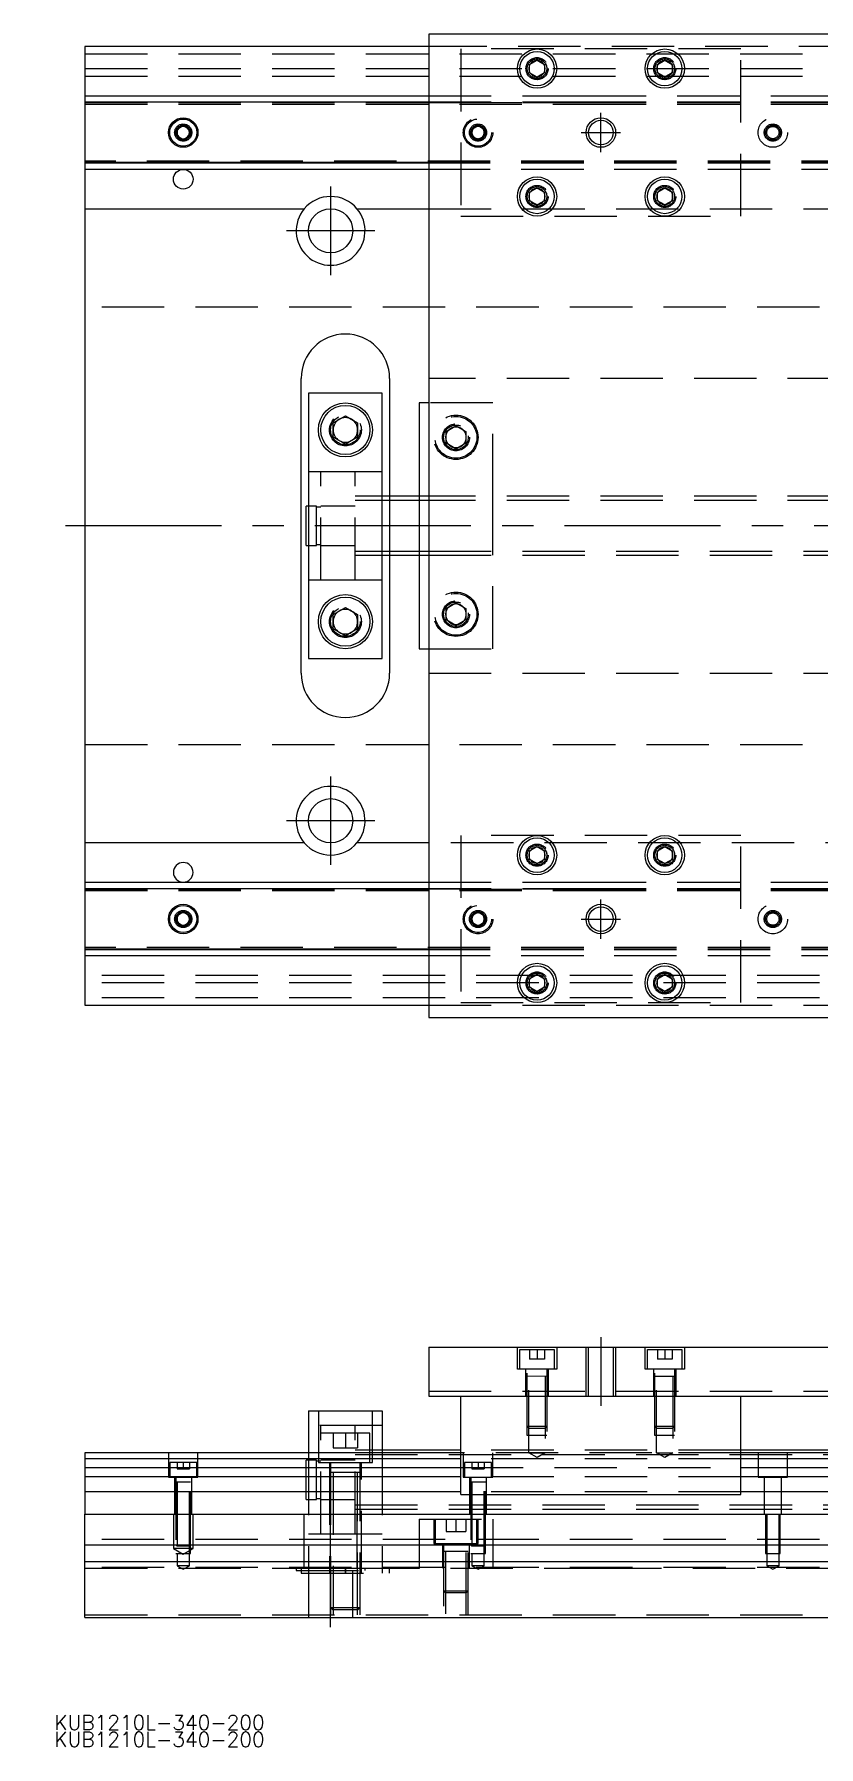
# Model space of a CAD drawing. Extents: x -10 to 540, y -248 to 102.
# Drawn here: x -10.3 to 149.3, y -248.4 to 100 of the extents above; entities that cross this region are included whole.
import ezdxf

# ---------------------------------------------------------------- set-up
doc = ezdxf.new("R2010")
doc.units = 0
doc.linetypes.add('CENTER', pattern=[50.8, 31.75, -6.35, 6.35, -6.35])
doc.linetypes.add('DASHED', pattern=[19.05, 12.7, -6.35])
doc.layers.get('0').update_dxf_attribs({"linetype": 'CONTINUOUS'})
doc.layers.add('CENTER', color=1, linetype='CENTER')
doc.styles.get("Standard").update_dxf_attribs({"font": 'txt.shx', "height": 3, "bigfont": 'bigfont.shx'})

# ---------------------------------------------------------------- blocks, each defined once
blk = doc.blocks.new('*U2')
at = {"color": 7, "linetype": 'CONTINUOUS'}
blk.add_text('KUB1210L-340-200', height=3, dxfattribs=at).set_placement((-6.25, -244.96))
blk = doc.blocks.new('*U3')
at = {"color": 7, "linetype": 'CONTINUOUS'}
blk.add_text('KUB1210L-340-200', height=3, dxfattribs=at).set_placement((-6.25, -248.38))

msp = doc.modelspace()

# ---------------------------------------------------------------- linework, layer by layer
at = {"color": 7, "linetype": 'CONTINUOUS'}
for p, q in [((270, 100), (70, 100)), ((70, 100), (70, -100)), ((0, 97.5), (0, 87.5)), ((70, 97.5), (0, 97.5)), ((90.5, 93.866026), (92, 94.73205)), ((92, 94.73205), (93.5, 93.866026)), ((116.5, 93.866026), (118, 94.73205)), ((118, 94.73205), (119.5, 93.866026)), ((90.5, 92.133974), (90.5, 93.866026)), ((92, 91.26795), (90.5, 92.133974)), ((93.5, 92.133974), (92, 91.26795)), ((93.5, 93.866026), (93.5, 92.133974)), ((116.5, 92.133974), (116.5, 93.866026)), ((118, 91.26795), (116.5, 92.133974)), ((119.5, 92.133974), (118, 91.26795)), ((119.5, 93.866026), (119.5, 92.133974)), ((0, 87.5), (70, 87.5)), ((0, 87.5), (0, 86.247728)), ((0, 86.247728), (70, 86.247728)), ((0, 86.247728), (0, 73.752272)), ((18.75, 80.721688), (20, 81.443376)), ((18.75, 79.278312), (18.75, 80.721688)), ((20, 81.443376), (21.25, 80.721688)), ((21.25, 80.721688), (21.25, 79.278312)), ((20, 78.556624), (18.75, 79.278312)), ((21.25, 79.278312), (20, 78.556624)), ((70, 73.752272), (0, 73.752272)), ((0, 73.752272), (0, 72.5)), ((70, 72.5), (0, 72.5)), ((0, 72.5), (0, 64.5)), ((90.5, 67.866026), (92, 68.73205)), ((90.5, 66.133974), (90.5, 67.866026)), ((92, 68.73205), (93.5, 67.866026)), ((93.5, 67.866026), (93.5, 66.133974)), ((116.5, 67.866026), (118, 68.73205)), ((116.5, 66.133974), (116.5, 67.866026)), ((118, 68.73205), (119.5, 67.866026)), ((119.5, 67.866026), (119.5, 66.133974)), ((0, 64.5), (44.638098, 64.5)), ((0, 64.5), (0, -64.5)), ((55.361902, 64.5), (70, 64.5)), ((92, 65.26795), (90.5, 66.133974)), ((93.5, 66.133974), (92, 65.26795)), ((118, 65.26795), (116.5, 66.133974)), ((119.5, 66.133974), (118, 65.26795)), ((44, -30), (44, 30)), ((62, 30), (62, 6)), ((45.5, 27), (45.5, -27)), ((60.5, 27), (45.5, 27)), ((60.5, -27), (60.5, 27)), ((68, 25), (68, 6)), ((70, 25), (68, 25)), ((50.5, 20.943376), (53, 22.386752)), ((50.5, 18.056624), (50.5, 20.943376)), ((53, 22.386752), (55.5, 20.943376)), ((55.5, 20.943376), (55.5, 18.056624)), ((53, 16.613248), (50.5, 18.056624)), ((55.5, 18.056624), (53, 16.613248)), ((45, -4), (45, 4)), ((45.5, 4), (45, 4)), ((70, 6), (60.5, 6)), ((45, -4), (45.5, -4)), ((60.5, -6), (70, -6)), ((62, -6), (62, -30)), ((68, -6), (68, -25)), ((50.5, -18.056624), (53, -16.613248)), ((53, -16.613248), (55.5, -18.056624)), ((50.5, -20.943376), (50.5, -18.056624)), ((55.5, -18.056624), (55.5, -20.943376)), ((53, -22.386752), (50.5, -20.943376)), ((55.5, -20.943376), (53, -22.386752)), ((45.5, -27), (60.5, -27)), ((68, -25), (70, -25)), ((0, -64.5), (0, -72.5)), ((44.638098, -64.5), (0, -64.5)), ((70, -64.5), (55.361902, -64.5)), ((90.5, -66.133974), (92, -65.26795)), ((90.5, -67.866026), (90.5, -66.133974)), ((92, -65.26795), (93.5, -66.133974)), ((93.5, -66.133974), (93.5, -67.866026)), ((116.5, -66.133974), (118, -65.26795)), ((116.5, -67.866026), (116.5, -66.133974)), ((118, -65.26795), (119.5, -66.133974)), ((119.5, -66.133974), (119.5, -67.866026)), ((92, -68.73205), (90.5, -67.866026)), ((93.5, -67.866026), (92, -68.73205)), ((118, -68.73205), (116.5, -67.866026)), ((119.5, -67.866026), (118, -68.73205)), ((0, -72.5), (70, -72.5)), ((0, -72.5), (0, -73.752272)), ((0, -73.752272), (70, -73.752272)), ((0, -73.752272), (0, -86.247728)), ((18.75, -79.278312), (20, -78.556624)), ((18.75, -80.721688), (18.75, -79.278312)), ((20, -78.556624), (21.25, -79.278312)), ((21.25, -79.278312), (21.25, -80.721688)), ((20, -81.443376), (18.75, -80.721688)), ((21.25, -80.721688), (20, -81.443376)), ((70, -86.247728), (0, -86.247728)), ((0, -86.247728), (0, -87.5)), ((70, -87.5), (0, -87.5)), ((0, -87.5), (0, -97.5)), ((90.5, -92.133974), (92, -91.26795)), ((90.5, -93.866026), (90.5, -92.133974)), ((92, -94.73205), (90.5, -93.866026)), ((92, -91.26795), (93.5, -92.133974)), ((93.5, -93.866026), (92, -94.73205)), ((93.5, -92.133974), (93.5, -93.866026)), ((116.5, -92.133974), (118, -91.26795)), ((116.5, -93.866026), (116.5, -92.133974)), ((118, -94.73205), (116.5, -93.866026)), ((118, -91.26795), (119.5, -92.133974)), ((119.5, -93.866026), (118, -94.73205)), ((119.5, -92.133974), (119.5, -93.866026)), ((0, -97.5), (70, -97.5)), ((70, -100), (270, -100)), ((70, -167.06), (270, -167.06)), ((70, -167.06), (70, -177.06)), ((70, -177.06), (270, -177.06)), ((76.5, -197.06), (76.5, -177.06)), ((133.5, -197.06), (133.5, -177.06)), ((45.5, -180.06), (45.5, -188.56)), ((45.5, -180.06), (60.5, -180.06)), ((60.5, -180.06), (60.5, -188.56)), ((76.5, -188.06), (60.5, -188.06)), ((153, -188.06), (133.5, -188.06)), ((0, -188.56), (0, -189.812272)), ((76.5, -188.56), (0, -188.56)), ((0, -189.812272), (0, -191.58668)), ((76.5, -189.812272), (0, -189.812272)), ((0, -191.58668), (76.5, -191.58668)), ((0, -191.58668), (0, -193.483076)), ((206.5, -188.56), (133.5, -188.56)), ((206.5, -189.812272), (133.5, -189.812272)), ((133.5, -191.58668), (206.5, -191.58668)), ((76.5, -193.483076), (0, -193.483076)), ((0, -193.483076), (0, -196.537372)), ((206.5, -193.483076), (133.5, -193.483076)), ((0, -196.537372), (0, -201.06)), ((76.5, -196.537372), (0, -196.537372)), ((76.5, -197.06), (133.5, -197.06)), ((206.5, -196.537372), (133.5, -196.537372)), ((0, -201.06), (340, -201.06)), ((0, -207.36), (0, -201.06)), ((340, -207.36), (0, -207.36)), ((0, -210.76), (0, -207.36)), ((340, -210.76), (0, -210.76)), ((0, -222.06), (0, -210.76)), ((0, -222.06), (340, -222.06))]:
    msp.add_line(p, q, dxfattribs=at)
at = {"color": 3, "linetype": 'DASHED'}
for p, q in [((0, 96), (340, 96)), ((158.000006, 97.5), (70, 97.5)), ((133.5, 97), (76.5, 97)), ((76.5, 97), (76.5, 63)), ((133.5, 63), (133.5, 97)), ((0, 93), (340, 93)), ((0, 91.5), (340, 91.5)), ((93.973226, 93.326156), (94, 93)), ((116, 93), (116.023172, 93.30356)), ((70, 87.5), (101.5, 87.5)), ((101.5, 87.5), (158.5, 87.5)), ((0, 86.1147), (70, 86.1147)), ((0, 86.1), (101.5, 86.1)), ((0, 85.8), (101.5, 85.8)), ((70, 86.247728), (101.5, 86.247728)), ((70, 86.1147), (101.5, 86.1147)), ((101.5, 86.247728), (158.5, 86.247728)), ((101.5, 86.1147), (158.5, 86.1147)), ((101.5, 86.1), (158.5, 86.1)), ((101.5, 85.8), (158.5, 85.8)), ((21.477374, 80.25955), (21.5, 80)), ((78.5, 80), (78.516134, 80.21941)), ((78.75, 80.721688), (80, 81.443376)), ((78.75, 79.278312), (78.75, 80.721688)), ((80, 81.443376), (81.25, 80.721688)), ((81.25, 80.721688), (81.25, 79.278312)), ((80, 78.556624), (78.75, 79.278312)), ((81.25, 79.278312), (80, 78.556624)), ((101.5, 74.2), (0, 74.2)), ((101.5, 73.9), (0, 73.9)), ((70, 73.8853), (0, 73.8853)), ((101.5, 73.8853), (70, 73.8853)), ((101.5, 73.752272), (70, 73.752272)), ((158.5, 74.2), (101.5, 74.2)), ((158.5, 73.9), (101.5, 73.9)), ((158.5, 73.8853), (101.5, 73.8853)), ((158.5, 73.752272), (101.5, 73.752272)), ((101.5, 72.5), (70, 72.5)), ((158.5, 72.5), (101.5, 72.5)), ((90, 67), (90.030168, 67.346066)), ((116, 67), (116.023172, 67.30356)), ((70, 64.5), (163.385622, 64.5)), ((76.5, 63), (133.5, 63)), ((340, 44.5), (0, 44.5)), ((270, 30), (70, 30)), ((83, 25), (70, 25)), ((83, 6), (83, 25)), ((50, 19.5), (50.020026, 19.846056)), ((73.5, 19.1547), (75.5, 20.309402)), ((73.5, 16.8453), (73.5, 19.1547)), ((75.5, 20.309402), (77.5, 19.1547)), ((77.5, 19.1547), (77.5, 16.8453)), ((77.983582, 18.286038), (78, 18)), ((75.5, 15.690598), (73.5, 16.8453)), ((77.5, 16.8453), (75.5, 15.690598)), ((48, 11), (45.5, 11)), ((48, -11), (48, 11)), ((55, 11), (48, 11)), ((55, -11), (55, 11)), ((60.5, 11), (55, 11)), ((47.1, 4), (45.5, 4)), ((47.1, -4), (47.1, 4)), ((48, 3.8), (47.1, 3.8)), ((55, 4), (48, 4)), ((60.5, 6), (55, 6)), ((60.5, 5.125), (55, 5.125)), ((62, 6), (62, 5.125)), ((62, 5.125), (62, -5.125)), ((68, 6), (68, 5.125)), ((68, 5.125), (68, -5.125)), ((270, 6), (70, 6)), ((270, 5.125), (70, 5.125)), ((83, 5.125), (83, 6)), ((83, -5.125), (83, 5.125)), ((45.5, -4), (47.1, -4)), ((47.1, -3.8), (48, -3.8)), ((48, -4), (55, -4)), ((55, -5.125), (60.5, -5.125)), ((55, -6), (60.5, -6)), ((62, -5.125), (62, -6)), ((68, -5.125), (68, -6)), ((70, -5.125), (270, -5.125)), ((70, -6), (270, -6)), ((83, -6), (83, -5.125)), ((83, -25), (83, -6)), ((45.5, -11), (48, -11)), ((48, -11), (55, -11)), ((55, -11), (60.5, -11)), ((73.5, -16.8453), (75.5, -15.690598)), ((73.5, -19.1547), (73.5, -16.8453)), ((75.5, -15.690598), (77.5, -16.8453)), ((77.5, -16.8453), (77.5, -19.1547)), ((50, -19.5), (50.020026, -19.153944)), ((75.5, -20.309402), (73.5, -19.1547)), ((77.5, -19.1547), (75.5, -20.309402)), ((77.983582, -17.713962), (78, -18)), ((70, -25), (83, -25)), ((70, -30), (270, -30)), ((0, -44.5), (340, -44.5)), ((163.385622, -64.5), (70, -64.5)), ((133.5, -63), (76.5, -63)), ((76.5, -63), (76.5, -97)), ((133.5, -97), (133.5, -63)), ((93.973226, -66.673844), (94, -67)), ((116, -67), (116.023172, -66.69644)), ((70, -72.5), (101.5, -72.5)), ((101.5, -72.5), (158.5, -72.5)), ((0, -73.8853), (70, -73.8853)), ((0, -73.9), (101.5, -73.9)), ((0, -74.2), (101.5, -74.2)), ((70, -73.752272), (101.5, -73.752272)), ((70, -73.8853), (101.5, -73.8853)), ((101.5, -73.752272), (158.5, -73.752272)), ((101.5, -73.8853), (158.5, -73.8853)), ((101.5, -73.9), (158.5, -73.9)), ((101.5, -74.2), (158.5, -74.2)), ((21.477374, -79.74045), (21.5, -80)), ((78.5, -80), (78.516134, -79.78059)), ((78.75, -79.278312), (80, -78.556624)), ((78.75, -80.721688), (78.75, -79.278312)), ((80, -78.556624), (81.25, -79.278312)), ((81.25, -79.278312), (81.25, -80.721688)), ((80, -81.443376), (78.75, -80.721688)), ((81.25, -80.721688), (80, -81.443376)), ((101.5, -85.8), (0, -85.8)), ((101.5, -86.1), (0, -86.1)), ((70, -86.1147), (0, -86.1147)), ((101.5, -86.1147), (70, -86.1147)), ((101.5, -86.247728), (70, -86.247728)), ((158.5, -85.8), (101.5, -85.8)), ((158.5, -86.1), (101.5, -86.1)), ((158.5, -86.1147), (101.5, -86.1147)), ((158.5, -86.247728), (101.5, -86.247728)), ((101.5, -87.5), (70, -87.5)), ((158.5, -87.5), (101.5, -87.5)), ((340, -91.5), (0, -91.5)), ((340, -93), (0, -93)), ((93.973226, -92.673844), (94, -93)), ((119.973226, -92.673844), (120, -93)), ((340, -96), (0, -96)), ((70, -97.5), (158.000006, -97.5)), ((76.5, -97), (133.5, -97)), ((88, -171.56), (88, -167.06)), ((96, -167.06), (96, -171.56)), ((102.000006, -177.06), (102.000006, -167.06)), ((102.5, -177.06), (102.5, -167.06)), ((107.5, -167.06), (107.5, -177.06)), ((107.999994, -167.06), (107.999994, -177.06)), ((114, -171.56), (114, -167.06)), ((122, -167.06), (122, -171.56)), ((88.5, -167.56), (95.5, -167.56)), ((88.5, -171.56), (88.5, -167.56)), ((90.5, -167.56), (90.5, -169.56)), ((92, -169.56), (90.5, -169.56)), ((92, -167.56), (92, -169.56)), ((93.5, -169.56), (92, -169.56)), ((93.5, -167.56), (93.5, -169.56)), ((95.5, -167.56), (95.5, -171.56)), ((114.5, -167.56), (121.5, -167.56)), ((114.5, -171.56), (114.5, -167.56)), ((116.5, -167.56), (116.5, -169.56)), ((118, -169.56), (116.5, -169.56)), ((118, -167.56), (118, -169.56)), ((119.5, -169.56), (118, -169.56)), ((119.5, -167.56), (119.5, -169.56)), ((121.5, -167.56), (121.5, -171.56)), ((96, -171.56), (88, -171.56)), ((89.75, -177.06), (89.75, -171.56)), ((90.000006, -185.06), (89.999977, -171.56)), ((90, -172.955), (94, -172.96)), ((90, -172.96), (90, -172.955)), ((90, -172.965), (90, -172.96)), ((90.35, -188.56), (90.35, -172.96)), ((93.65, -172.96), (93.65, -188.56)), ((94.000023, -171.56), (93.999994, -185.06)), ((94, -172.955), (94, -172.96)), ((94, -172.96), (94, -172.965)), ((94.25, -171.56), (94.25, -177.06)), ((122, -171.56), (114, -171.56)), ((115.75, -177.06), (115.75, -171.56)), ((116.000006, -185.06), (115.999977, -171.56)), ((116, -172.96), (120, -172.96)), ((116.35, -188.56), (116.35, -172.96)), ((119.65, -172.96), (119.65, -188.56)), ((120.000023, -171.56), (119.999994, -185.06)), ((120.25, -171.56), (120.25, -177.06)), ((70, -176.06), (270, -176.06)), ((47.5, -180.06), (47.5, -190.56)), ((58.5, -190.56), (58.5, -180.06)), ((60.5, -183.06), (45.5, -183.06)), ((48, -205.06), (48, -183.06)), ((58, -184.56), (48, -184.56)), ((50.5, -184.56), (50.5, -187.56)), ((53, -184.56), (53, -187.56)), ((55, -205.06), (55, -183.06)), ((55.5, -184.56), (55.5, -187.56)), ((58, -188.56), (58, -184.56)), ((94, -183.21), (90, -183.21)), ((90.35, -183.56), (90, -183.21)), ((90.35, -183.56), (93.65, -183.56)), ((94, -183.21), (93.65, -183.56)), ((120, -183.21), (116, -183.21)), ((116.35, -183.56), (116, -183.21)), ((116.35, -183.56), (119.65, -183.56)), ((116.6, -183.659954), (116.6, -183.559986)), ((120, -183.21), (119.65, -183.56)), ((50.5, -187.56), (53, -187.56)), ((53, -187.56), (55.5, -187.56)), ((58, -188.06), (55, -188.06)), ((60.5, -188.06), (58, -188.06)), ((133.5, -188.06), (76.5, -188.06)), ((93.999994, -185.06), (90.000006, -185.06)), ((119.999994, -185.06), (116.000006, -185.06)), ((17, -188.56), (17, -193.56)), ((22.75, -190.56), (17.25, -190.56)), ((17.25, -190.56), (17.25, -193.56)), ((18.75, -190.56), (18.75, -191.86)), ((20, -190.56), (20, -191.86)), ((21.25, -190.56), (21.25, -191.86)), ((22.75, -193.56), (22.75, -190.56)), ((23, -193.56), (23, -188.56)), ((45, -198.06), (45, -190.06)), ((47.1, -190.06), (45, -190.06)), ((45.5, -188.56), (45.5, -213.06)), ((47.1, -198.06), (47.1, -190.06)), ((48, -190.26), (47.1, -190.26)), ((47.5, -190.56), (58.5, -190.56)), ((55, -190.06), (48, -190.06)), ((49.75, -190.56), (49.75, -213.06)), ((50.000006, -190.56), (50.000006, -221.56)), ((55, -188.935), (285, -188.935)), ((55.999994, -221.56), (55.999994, -190.56)), ((56.25, -213.06), (56.25, -190.56)), ((58, -190.56), (58, -188.56)), ((60.5, -188.56), (60.5, -213.06)), ((115.35, -188.56), (76.5, -188.56)), ((133.5, -189.812272), (76.5, -189.812272)), ((76.5, -191.58668), (133.5, -191.58668)), ((77, -188.56), (77, -193.56)), ((82.75, -190.56), (77.25, -190.56)), ((77.25, -190.56), (77.25, -193.56)), ((78.75, -190.56), (78.75, -191.86)), ((80, -190.56), (80, -191.86)), ((81.25, -190.56), (81.25, -191.86)), ((82.75, -193.56), (82.75, -190.56)), ((83, -193.56), (83, -188.56)), ((90.35, -188.56), (93.65, -188.56)), ((92, -189.512628), (90.35, -188.56)), ((93.65, -188.56), (92, -189.512628)), ((116.35, -188.56), (119.65, -188.56)), ((118, -189.512628), (116.35, -188.56)), ((119.65, -188.56), (118, -189.512628)), ((133.5, -188.56), (118.65, -188.56)), ((137, -188.56), (137, -193.56)), ((143, -193.56), (143, -188.56)), ((17, -193.56), (23, -193.56)), ((18.25, -193.56), (18.25, -201.06)), ((21.5, -194.56), (18.5, -194.56)), ((18.500006, -193.56), (18.500006, -209.06)), ((18.75, -191.86), (20, -191.86)), ((18.75, -194.56), (18.75, -209.06)), ((21.37533, -194.56), (19.998804, -194.56)), ((20, -191.86), (21.25, -191.86)), ((21.25, -209.06), (21.25, -194.56)), ((21.499994, -209.06), (21.499994, -193.56)), ((21.75, -201.06), (21.75, -193.56)), ((56.000006, -192.56), (49.999994, -192.56)), ((56.000006, -192.56), (49.999994, -192.56)), ((56.000006, -192.56), (49.999994, -192.56)), ((50.5, -192.56), (50.5, -221.56)), ((55.5, -221.56), (55.5, -192.56)), ((133.5, -193.483076), (76.5, -193.483076)), ((77, -193.56), (83, -193.56)), ((78.25, -193.56), (78.25, -201.06)), ((81.5, -194.56), (78.5, -194.56)), ((78.500006, -193.56), (78.500006, -209.06)), ((78.75, -191.86), (80, -191.86)), ((78.75, -194.56), (78.75, -209.06)), ((81.37533, -194.56), (79.998804, -194.56)), ((80, -191.86), (81.25, -191.86)), ((81.25, -209.06), (81.25, -194.56)), ((81.499994, -209.06), (81.499994, -193.56)), ((81.75, -201.06), (81.75, -193.56)), ((137, -193.56), (143, -193.56)), ((138.25, -193.56), (138.25, -201.06)), ((141.75, -201.06), (141.75, -193.56)), ((45, -198.06), (47.1, -198.06)), ((47.1, -197.86), (48, -197.86)), ((48, -198.06), (50, -198.06)), ((50, -198.06), (50.5, -198.06)), ((50.5, -198.06), (55, -198.06)), ((133.5, -196.537372), (76.5, -196.537372)), ((18, -201.06), (18, -208.06)), ((22, -208.06), (22, -201.06)), ((44.638098, -212.06), (44.638098, -201.06)), ((55, -199.185), (285, -199.185)), ((55, -200.06), (285, -200.06)), ((55.361902, -201.06), (55.361902, -212.06)), ((68, -202.06), (68, -212.06)), ((68, -202.06), (83, -202.06)), ((71, -202.06), (71, -207.06)), ((71.25, -202.06), (71.25, -207.06)), ((73.5, -202.06), (73.5, -204.56)), ((75.5, -202.06), (75.5, -204.56)), ((77.5, -202.06), (77.5, -204.56)), ((79.75, -207.06), (79.75, -202.06)), ((80, -207.06), (80, -202.06)), ((81.25, -202.06), (81.5, -202.06)), ((83, -202.06), (83, -212.06)), ((138.500006, -201.06), (138.500006, -207.36)), ((138.75, -201.06), (138.75, -211.56)), ((141.25, -211.56), (141.25, -201.06)), ((141.499994, -207.36), (141.499994, -201.06)), ((45.5, -205.06), (48, -205.06)), ((48, -205.06), (50, -205.06)), ((50, -205.06), (50.5, -205.06)), ((50.5, -205.06), (55, -205.06)), ((55, -205.06), (60.5, -205.06)), ((73.5, -204.56), (75.5, -204.56)), ((75.5, -204.56), (77.5, -204.56)), ((340, -206.21), (0, -206.21)), ((22, -208.06), (18, -208.06)), ((18, -208.06), (20, -209.2147)), ((18.5, -207.31), (21.5, -207.31)), ((18.5, -207.31), (18.55, -207.36)), ((18.500006, -207.310006), (18.500006, -207.36)), ((18.55, -207.36), (18.75, -207.56)), ((21.25, -207.56), (18.75, -207.56)), ((20, -209.2147), (22, -208.06)), ((21.25, -207.56), (21.45, -207.36)), ((21.45, -207.36), (21.5, -207.31)), ((21.499994, -207.36), (21.499994, -207.310006)), ((71, -207.06), (80, -207.06)), ((72.75, -207.06), (72.75, -212.06)), ((78.000006, -208.66), (72.999994, -208.66)), ((78.000006, -208.66), (72.999994, -208.66)), ((78.000006, -208.66), (72.999994, -208.66)), ((73.000006, -207.06), (73.000006, -221.56)), ((73.4, -208.66), (73.4, -221.56)), ((77.6, -221.56), (77.6, -208.66)), ((77.999994, -221.56), (77.999994, -207.06)), ((78.25, -212.06), (78.25, -207.06)), ((78.5, -207.31), (81.5, -207.31)), ((78.5, -207.31), (78.55, -207.36)), ((78.500006, -207.310006), (78.500006, -207.36)), ((78.55, -207.36), (78.75, -207.56)), ((81.25, -207.56), (78.75, -207.56)), ((81.25, -207.56), (81.45, -207.36)), ((81.45, -207.36), (81.5, -207.31)), ((81.499994, -207.36), (81.499994, -207.310006)), ((138.500006, -207.36), (138.500006, -209.06)), ((141.499994, -209.06), (141.499994, -207.36)), ((340, -211.91), (0, -211.91)), ((0, -212.06), (44.638098, -212.06)), ((18.500006, -209.06), (21.499994, -209.06)), ((18.75, -209.06), (18.75, -211.56)), ((21.25, -211.56), (18.75, -211.56)), ((18.75, -211.56), (20, -212.281688)), ((20, -212.281688), (21.25, -211.56)), ((21.25, -211.56), (21.25, -209.06)), ((43, -212.06), (43, -212.56)), ((44, -212.06), (44, -213.06)), ((44.638098, -212.06), (55.361902, -212.06)), ((53, -212.06), (53, -213.06)), ((53, -213.06), (53, -212.06)), ((55.361902, -212.06), (104.638098, -212.06)), ((57, -212.56), (57, -212.06)), ((62, -213.06), (62, -212.06)), ((78.500006, -209.06), (81.499994, -209.06)), ((78.75, -209.06), (78.75, -211.56)), ((81.25, -211.56), (78.75, -211.56)), ((78.75, -211.56), (80, -212.281688)), ((80, -212.281688), (81.25, -211.56)), ((81.25, -211.56), (81.25, -209.06)), ((104.638098, -212.06), (235.361902, -212.06)), ((138.500006, -209.06), (141.499994, -209.06)), ((141.25, -211.56), (138.75, -211.56)), ((138.75, -211.56), (140, -212.281688)), ((140, -212.281688), (141.25, -211.56)), ((43, -212.56), (57, -212.56)), ((44, -213.06), (62, -213.06)), ((45.5, -212.56), (45.5, -222.06)), ((54.5, -222.06), (54.5, -212.56)), ((73, -216.66), (78, -216.66)), ((73, -216.66), (73.4, -217.06)), ((77.6, -217.06), (73.4, -217.06)), ((77.6, -217.06), (78, -216.66)), ((0, -221.56), (340, -221.56)), ((50, -220.06), (56, -220.06)), ((50, -220.06), (50.5, -220.56)), ((55.5, -220.56), (50.5, -220.56)), ((55.5, -220.56), (56, -220.06))]:
    msp.add_line(p, q, dxfattribs=at)
at = {"color": 3, "linetype": 'CONTINUOUS'}
for p, q in [((70, 5.125), (60.5, 5.125)), ((60.5, -5.125), (70, -5.125))]:
    msp.add_line(p, q, dxfattribs=at)
at = {"color": 7, "linetype": 'CONTINUOUS'}
for centre, radius in [((92, 93), 4), ((92, 93), 3.5), ((118, 93), 4), ((118, 93), 3.5), ((20, 80), 3), ((20, 80), 2.75), ((105, 80), 2.5), ((20, 70.5), 2), ((92, 67), 4), ((92, 67), 3.5), ((118, 67), 4), ((118, 67), 3.5), ((50, 60), 4.5), ((53, 19.5), 5.5), ((53, 19.5), 5), ((53, -19.5), 5.5), ((53, -19.5), 5), ((50, -60), 4.5), ((92, -67), 4), ((92, -67), 3.5), ((118, -67), 4), ((118, -67), 3.5), ((20, -80), 3), ((20, -80), 2.75), ((105, -80), 2.5), ((92, -93), 4), ((92, -93), 3.5), ((118, -93), 4), ((118, -93), 3.5)]:
    msp.add_circle(centre, radius, dxfattribs=at)
at = {"color": 3, "linetype": 'DASHED'}
for centre, radius in [((92, 93), 2.25), ((92, 93), 2), ((118, 93), 2.25), ((118, 93), 2), ((20, 80), 1.75), ((20, 80), 1.5), ((80, 80), 3), ((80, 80), 2.75), ((80, 80), 1.75), ((80, 80), 1.5), ((140, 80), 3), ((140, 80), 1.75), ((140, 80), 1.5), ((140, 80), 1.25), ((92, 67), 2.25), ((92, 67), 2), ((118, 67), 2.25), ((118, 67), 2), ((53, 19.5), 3.25), ((53, 19.5), 3), ((75.5, 18), 4.5), ((75.5, 18), 4.25), ((75.5, 18), 2.75), ((75.5, 18), 2.5), ((75.5, -18), 4.5), ((75.5, -18), 4.25), ((53, -19.5), 3.25), ((53, -19.5), 3), ((75.5, -18), 2.75), ((75.5, -18), 2.5), ((92, -67), 2.25), ((92, -67), 2), ((118, -67), 2.25), ((118, -67), 2), ((20, -80), 1.75), ((20, -80), 1.5), ((80, -80), 3), ((80, -80), 2.75), ((80, -80), 1.75), ((80, -80), 1.5), ((140, -80), 3), ((140, -80), 1.75), ((140, -80), 1.5), ((140, -80), 1.25), ((92, -93), 2.25), ((92, -93), 2), ((118, -93), 2.25), ((118, -93), 2)]:
    msp.add_circle(centre, radius, dxfattribs=at)
at = {"color": 3, "linetype": 'CONTINUOUS'}
for centre in [(105, 80), (105, -80)]:
    msp.add_circle(centre, 3, dxfattribs=at)
at = {"color": 7, "linetype": 'CONTINUOUS'}
for centre, radius, start, end in [((92, 93), 1.65, 95.380023, 144.619977), ((92, 93), 1.65, 84.619977, 95.380023), ((92, 93), 1.65, 35.380023, 84.619977), ((118, 93), 1.65, 95.380023, 144.619977), ((118, 93), 1.65, 84.619977, 95.380023), ((118, 93), 1.65, 35.380023, 84.619977), ((92, 93), 1.65, 155.380023, 180), ((92, 93), 1.65, 180, 204.619977), ((92, 93), 1.65, 144.619977, 155.380023), ((92, 93), 1.65, 204.619977, 215.380023), ((92, 93), 1.65, 215.380023, 264.619977), ((92, 93), 1.65, 264.619977, 275.380023), ((92, 93), 1.65, 275.380023, 324.619977), ((92, 93), 1.65, 24.619977, 35.380023), ((92, 93), 1.65, 324.619977, 335.380023), ((92, 93), 1.65, 335.380023, 24.619977), ((118, 93), 1.65, 155.380023, 180), ((118, 93), 1.65, 180, 204.619977), ((118, 93), 1.65, 144.619977, 155.380023), ((118, 93), 1.65, 204.619977, 215.380023), ((118, 93), 1.65, 215.380023, 264.619977), ((118, 93), 1.65, 264.619977, 275.380023), ((118, 93), 1.65, 275.380023, 324.619977), ((118, 93), 1.65, 24.619977, 35.380023), ((118, 93), 1.65, 324.619977, 335.380023), ((118, 93), 1.65, 335.380023, 24.619977), ((20, 80), 1.25, 120, 180), ((20, 80), 1.25, 60, 120), ((20, 80), 1.25, 0, 60), ((20, 80), 1.25, 180, 240), ((20, 80), 1.25, 240, 300), ((20, 80), 1.25, 300, 0), ((50, 60), 7, 40.005201, 139.994799), ((92, 67), 1.65, 155.380023, 180), ((92, 67), 1.65, 180, 204.619977), ((92, 67), 1.65, 144.619977, 155.380023), ((92, 67), 1.65, 204.619977, 215.380023), ((92, 67), 1.65, 95.380023, 144.619977), ((92, 67), 1.65, 84.619977, 95.380023), ((92, 67), 1.65, 35.380023, 84.619977), ((92, 67), 1.65, 24.619977, 35.380023), ((92, 67), 1.65, 324.619977, 335.380023), ((92, 67), 1.65, 335.380023, 24.619977), ((118, 67), 1.65, 155.380023, 180), ((118, 67), 1.65, 180, 204.619977), ((118, 67), 1.65, 144.619977, 155.380023), ((118, 67), 1.65, 204.619977, 215.380023), ((118, 67), 1.65, 95.380023, 144.619977), ((118, 67), 1.65, 84.619977, 95.380023), ((118, 67), 1.65, 35.380023, 84.619977), ((118, 67), 1.65, 24.619977, 35.380023), ((118, 67), 1.65, 324.619977, 335.380023), ((118, 67), 1.65, 335.380023, 24.619977), ((50, 60), 7, 139.994799, 40.005201), ((92, 67), 1.65, 215.380023, 264.619977), ((92, 67), 1.65, 264.619977, 275.380023), ((92, 67), 1.65, 275.380023, 324.619977), ((118, 67), 1.65, 215.380023, 264.619977), ((118, 67), 1.65, 264.619977, 275.380023), ((118, 67), 1.65, 275.380023, 324.619977), ((53, 30), 9, 90, 180), ((53, 30), 9, 0, 90), ((53, 19.5), 2.5, 120, 180), ((53, 19.5), 2.5, 60, 120), ((53, 19.5), 2.5, 0, 60), ((53, 19.5), 2.5, 180, 240), ((53, 19.5), 2.5, 300, 0), ((53, 19.5), 2.5, 240, 300), ((53, -19.5), 2.5, 120, 180), ((53, -19.5), 2.5, 60, 120), ((53, -19.5), 2.5, 0, 60), ((53, -19.5), 2.5, 180, 240), ((53, -19.5), 2.5, 300, 0), ((53, -19.5), 2.5, 240, 300), ((53, -30), 9, 180, 270), ((53, -30), 9, 270, 0), ((50, -60), 7, 319.994799, 220.005201), ((50, -60), 7, 220.005201, 319.994799), ((92, -67), 1.65, 144.619977, 155.380023), ((92, -67), 1.65, 95.380023, 144.619977), ((92, -67), 1.65, 84.619977, 95.380023), ((92, -67), 1.65, 35.380023, 84.619977), ((92, -67), 1.65, 24.619977, 35.380023), ((118, -67), 1.65, 144.619977, 155.380023), ((118, -67), 1.65, 95.380023, 144.619977), ((118, -67), 1.65, 84.619977, 95.380023), ((118, -67), 1.65, 35.380023, 84.619977), ((118, -67), 1.65, 24.619977, 35.380023), ((20, -70.5), 2, 90, 270), ((20, -70.5), 2, 270, 90), ((92, -67), 1.65, 155.380023, 180), ((92, -67), 1.65, 180, 204.619977), ((92, -67), 1.65, 204.619977, 215.380023), ((92, -67), 1.65, 215.380023, 264.619977), ((92, -67), 1.65, 264.619977, 275.380023), ((92, -67), 1.65, 275.380023, 324.619977), ((92, -67), 1.65, 324.619977, 335.380023), ((92, -67), 1.65, 335.380023, 24.619977), ((118, -67), 1.65, 155.380023, 180), ((118, -67), 1.65, 180, 204.619977), ((118, -67), 1.65, 204.619977, 215.380023), ((118, -67), 1.65, 215.380023, 264.619977), ((118, -67), 1.65, 264.619977, 275.380023), ((118, -67), 1.65, 275.380023, 324.619977), ((118, -67), 1.65, 324.619977, 335.380023), ((118, -67), 1.65, 335.380023, 24.619977), ((20, -80), 1.25, 120, 180), ((20, -80), 1.25, 180, 240), ((20, -80), 1.25, 60, 120), ((20, -80), 1.25, 0, 60), ((20, -80), 1.25, 300, 0), ((20, -80), 1.25, 240, 300), ((92, -93), 1.65, 155.380023, 180), ((92, -93), 1.65, 180, 204.619977), ((92, -93), 1.65, 144.619977, 155.380023), ((92, -93), 1.65, 204.619977, 215.380023), ((92, -93), 1.65, 95.380023, 144.619977), ((92, -93), 1.65, 215.380023, 264.619977), ((92, -93), 1.65, 84.619977, 95.380023), ((92, -93), 1.65, 35.380023, 84.619977), ((92, -93), 1.65, 275.380023, 324.619977), ((92, -93), 1.65, 24.619977, 35.380023), ((92, -93), 1.65, 324.619977, 335.380023), ((92, -93), 1.65, 335.380023, 24.619977), ((118, -93), 1.65, 155.380023, 180), ((118, -93), 1.65, 180, 204.619977), ((118, -93), 1.65, 144.619977, 155.380023), ((118, -93), 1.65, 204.619977, 215.380023), ((118, -93), 1.65, 95.380023, 144.619977), ((118, -93), 1.65, 215.380023, 264.619977), ((118, -93), 1.65, 84.619977, 95.380023), ((118, -93), 1.65, 35.380023, 84.619977), ((118, -93), 1.65, 275.380023, 324.619977), ((118, -93), 1.65, 24.619977, 35.380023), ((118, -93), 1.65, 324.619977, 335.380023), ((118, -93), 1.65, 335.380023, 24.619977), ((92, -93), 1.65, 264.619977, 275.380023), ((118, -93), 1.65, 264.619977, 275.380023)]:
    msp.add_arc(centre, radius, start, end, dxfattribs=at)
at = {"color": 3, "linetype": 'DASHED'}
for centre, radius, start, end in [((80, 80), 1.25, 120, 180), ((80, 80), 1.25, 60, 120), ((80, 80), 1.25, 0, 60), ((80, 80), 1.25, 180, 240), ((80, 80), 1.25, 240, 300), ((80, 80), 1.25, 300, 0), ((75.5, 18), 2.1, 162.24721, 180), ((75.5, 18), 2.1, 180, 197.75279), ((75.5, 18), 2.1, 137.75279, 162.24721), ((75.5, 18), 2.1, 102.24721, 137.75279), ((75.5, 18), 2.1, 77.75279, 102.24721), ((75.5, 18), 2.1, 42.24721, 77.75279), ((75.5, 18), 2.1, 17.75279, 42.24721), ((75.5, 18), 2.1, 342.24721, 17.75279), ((75.5, 18), 2.1, 197.75279, 222.24721), ((75.5, 18), 2.1, 222.24721, 257.75279), ((75.5, 18), 2.1, 257.75279, 282.24721), ((75.5, 18), 2.1, 282.24721, 317.75279), ((75.5, 18), 2.1, 317.75279, 342.24721), ((75.5, -18), 2.1, 162.24721, 180), ((75.5, -18), 2.1, 137.75279, 162.24721), ((75.5, -18), 2.1, 102.24721, 137.75279), ((75.5, -18), 2.1, 77.75279, 102.24721), ((75.5, -18), 2.1, 42.24721, 77.75279), ((75.5, -18), 2.1, 17.75279, 42.24721), ((75.5, -18), 2.1, 342.24721, 17.75279), ((75.5, -18), 2.1, 180, 197.75279), ((75.5, -18), 2.1, 197.75279, 222.24721), ((75.5, -18), 2.1, 222.24721, 257.75279), ((75.5, -18), 2.1, 257.75279, 282.24721), ((75.5, -18), 2.1, 282.24721, 317.75279), ((75.5, -18), 2.1, 317.75279, 342.24721), ((80, -80), 1.25, 120, 180), ((80, -80), 1.25, 180, 240), ((80, -80), 1.25, 60, 120), ((80, -80), 1.25, 0, 60), ((80, -80), 1.25, 300, 0), ((80, -80), 1.25, 240, 300)]:
    msp.add_arc(centre, radius, start, end, dxfattribs=at)
at = {"layer": 'CENTER', "color": 1, "linetype": 'CENTER'}
for p, q in [((105, 76), (105, 84)), ((101, 80), (109, 80)), ((50, 69), (50, 51)), ((59, 60), (41, 60)), ((383.361871, 0), (-10.32213, 0)), ((50, -51), (50, -69)), ((59, -60), (41, -60)), ((105, -84), (105, -76)), ((101, -80), (109, -80)), ((105, -165.06), (105, -179.06)), ((50, -224.06), (50, -199.06))]:
    msp.add_line(p, q, dxfattribs=at)

# ---------------------------------------------------------------- block references
at = {"color": 7, "linetype": 'CONTINUOUS'}
for name in ['*U2', '*U3']:
    msp.add_blockref(name, (0, 0), dxfattribs=at)

doc.saveas('drawing.dxf')
